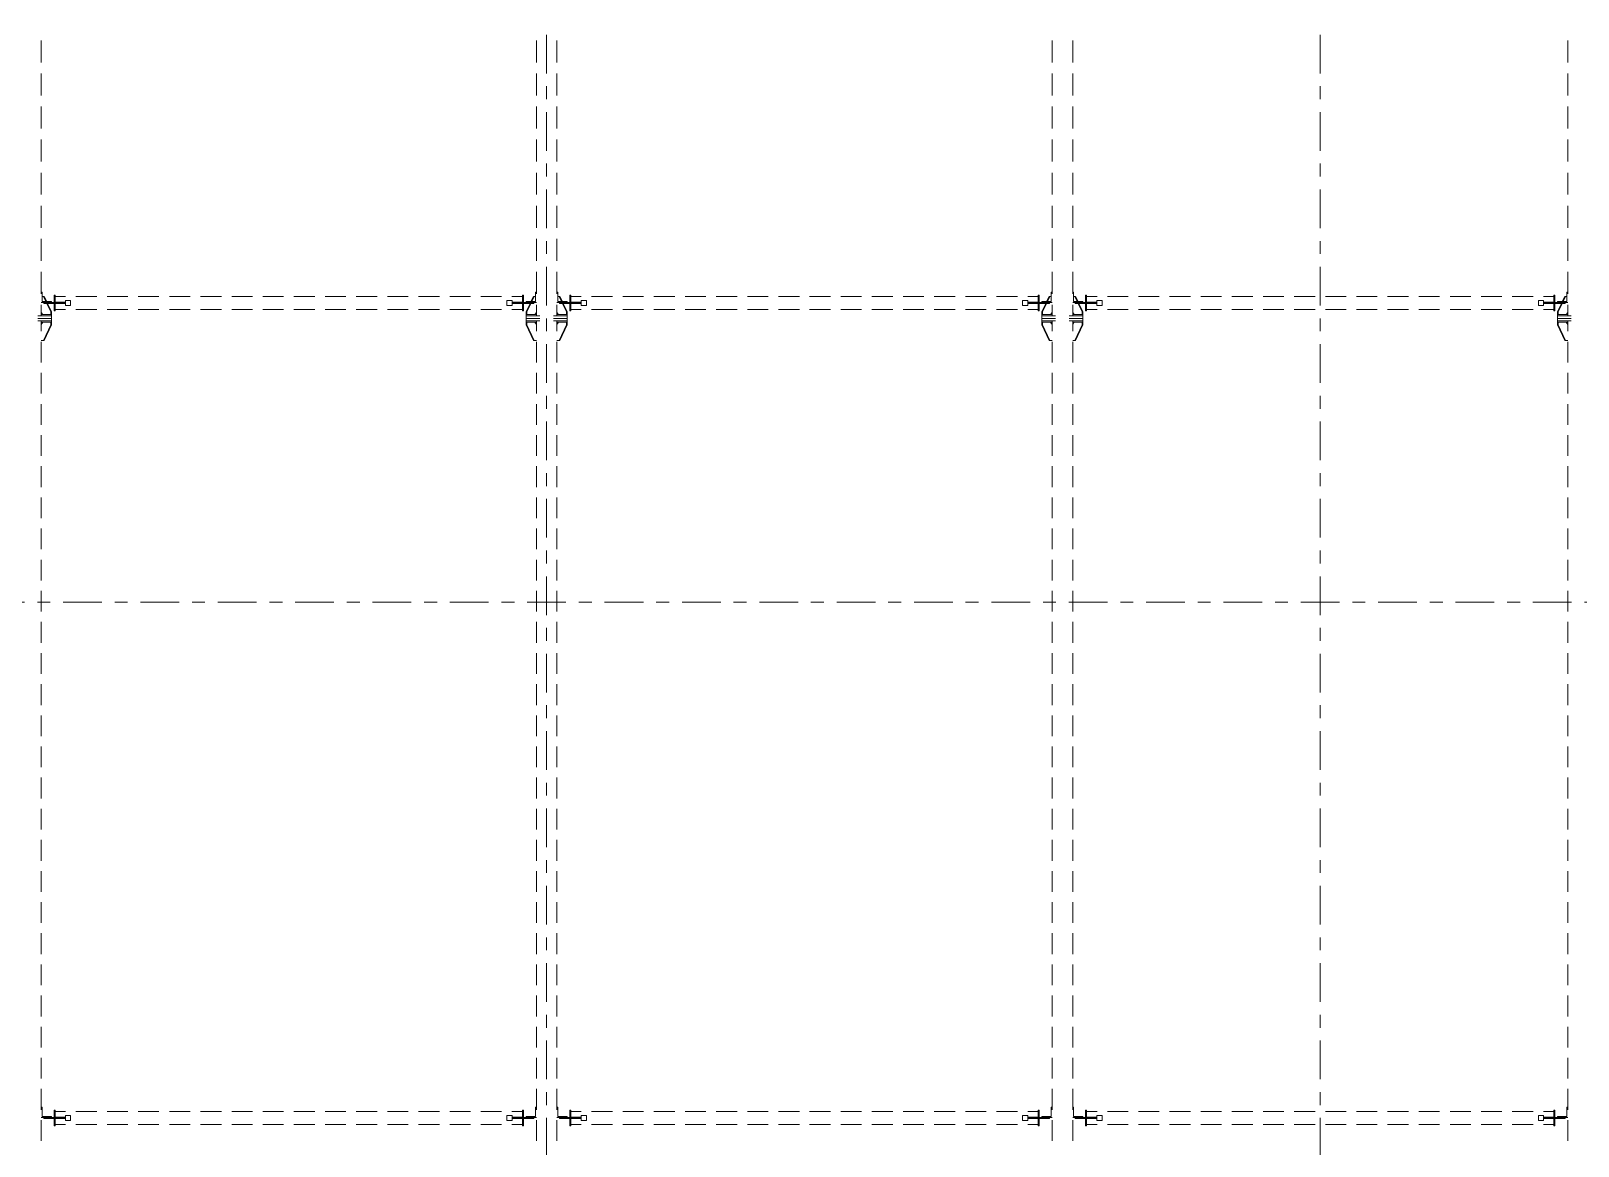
# Model space of a CAD drawing. Header units: millimetres. Extents: x -59 to 782, y -222 to 372.
# Drawn here: x 482 to 602, y 60.8 to 147.3 of the extents above; entities that cross this region are included whole.
import ezdxf

# ---------------------------------------------------------------- set-up
doc = ezdxf.new("R2010")
doc.units = ezdxf.units.MM
doc.linetypes.add('XKITLINE00', pattern=[0])
doc.linetypes.add('XKITLINE03', pattern=[6, 3, -1, 1, -1])
doc.layers.add('Part', color=2, linetype='Continuous', lineweight=0)
doc.layers.add('S-GRID', color=1, linetype='Continuous', lineweight=0)

msp = doc.modelspace()

# ---------------------------------------------------------------- linework, layer by layer
at = {"layer": 'Part', "linetype": 'XKITLINE00', "lineweight": 0}
for p, q in [((482.8, 144.85), (482.8, 146.55)), ((521.2, 144.85), (521.2, 146.55)), ((522.8, 144.85), (522.8, 146.55)), ((561.2, 144.85), (561.2, 146.55)), ((562.8, 144.85), (562.8, 146.55)), ((601.2, 144.85), (601.2, 146.55)), ((482.8, 142.28), (482.8, 143.99)), ((521.2, 142.28), (521.2, 143.99)), ((522.8, 142.28), (522.8, 143.99)), ((561.2, 142.28), (561.2, 143.99)), ((562.8, 142.28), (562.8, 143.99)), ((601.2, 142.28), (601.2, 143.99)), ((482.8, 139.72), (482.8, 141.43)), ((521.2, 139.72), (521.2, 141.43)), ((522.8, 139.72), (522.8, 141.43)), ((561.2, 139.72), (561.2, 141.43)), ((562.8, 139.72), (562.8, 141.43)), ((601.2, 139.72), (601.2, 141.43)), ((482.8, 137.16), (482.8, 138.87)), ((521.2, 137.16), (521.2, 138.87)), ((522.8, 137.16), (522.8, 138.87)), ((561.2, 137.16), (561.2, 138.87)), ((562.8, 137.16), (562.8, 138.87)), ((601.2, 137.16), (601.2, 138.87)), ((482.8, 134.6), (482.8, 136.3)), ((521.2, 134.6), (521.2, 136.3)), ((522.8, 134.6), (522.8, 136.3)), ((561.2, 134.6), (561.2, 136.3)), ((562.8, 134.6), (562.8, 136.3)), ((601.2, 134.6), (601.2, 136.3)), ((482.8, 132.03), (482.8, 133.74)), ((521.2, 132.03), (521.2, 133.74)), ((522.8, 132.03), (522.8, 133.74)), ((561.2, 132.03), (561.2, 133.74)), ((562.8, 132.03), (562.8, 133.74)), ((601.2, 132.03), (601.2, 133.74)), ((482.8, 129.47), (482.8, 131.18)), ((521.2, 129.47), (521.2, 131.18)), ((522.8, 129.47), (522.8, 131.18)), ((561.2, 129.47), (561.2, 131.18)), ((562.8, 129.47), (562.8, 131.18)), ((601.2, 129.47), (601.2, 131.18)), ((482.8, 126.91), (482.8, 128.62)), ((521.2, 126.91), (521.2, 128.62)), ((522.8, 126.91), (522.8, 128.62)), ((561.2, 126.91), (561.2, 128.62)), ((562.8, 126.91), (562.8, 128.62)), ((601.2, 126.91), (601.2, 128.62)), ((482.87, 127.04), (482.8, 127.04)), ((482.8, 126.24), (483.6, 126.24)), ((482.8, 125.2), (482.8, 126.05)), ((482.87, 126.31), (482.87, 127.04)), ((483.03, 126.7), (482.87, 126.7)), ((483.6, 126.31), (482.87, 126.31)), ((483.16, 126.31), (482.98, 126.7)), ((484.68, 126.24), (483, 126.24)), ((483, 126.16), (483, 126.24)), ((484.68, 126.16), (483, 126.16)), ((483.22, 126.31), (483.03, 126.7)), ((483.54, 125.5), (483.23, 126.16)), ((483.6, 125.5), (483.29, 126.16)), ((483.6, 126.24), (483.6, 126.31)), ((483.8, 126.24), (483.8, 126.8)), ((483.8, 126.8), (483.88, 126.8)), ((483.8, 126.16), (483.8, 125.6)), ((483.88, 126.8), (483.88, 126.24)), ((483.88, 126.7), (484.69, 126.7)), ((483.88, 126.25), (484.67, 126.25)), ((483.88, 125.6), (483.88, 126.16)), ((483.88, 126.15), (484.68, 126.15)), ((485.08, 126.4), (484.68, 126.4)), ((484.68, 126.24), (484.68, 126.4)), ((484.68, 126.16), (484.68, 126.24)), ((484.68, 126), (484.68, 126.16)), ((485.08, 126), (485.08, 126.4)), ((485.49, 126.7), (487.1, 126.7)), ((487.91, 126.7), (489.52, 126.7)), ((490.32, 126.7), (491.93, 126.7)), ((492.74, 126.7), (494.35, 126.7)), ((495.15, 126.7), (496.77, 126.7)), ((497.57, 126.7), (499.18, 126.7)), ((499.99, 126.7), (501.6, 126.7)), ((502.4, 126.7), (504.01, 126.7)), ((504.82, 126.7), (506.43, 126.7)), ((507.23, 126.7), (508.85, 126.7)), ((509.65, 126.7), (511.26, 126.7)), ((512.07, 126.7), (513.68, 126.7)), ((514.48, 126.7), (516.09, 126.7)), ((516.9, 126.7), (518.51, 126.7)), ((518.92, 126), (518.92, 126.4)), ((518.92, 126.4), (519.32, 126.4)), ((519.31, 126.7), (520.12, 126.7)), ((519.32, 126.24), (519.32, 126.4)), ((519.32, 126.25), (520.12, 126.25)), ((519.32, 126.24), (519.32, 126.16)), ((519.32, 126.24), (521, 126.24)), ((519.32, 126), (519.32, 126.16)), ((519.32, 126.16), (521, 126.16)), ((519.32, 126.15), (520.11, 126.15)), ((520.2, 126.8), (520.12, 126.8)), ((520.12, 126.8), (520.12, 126.24)), ((520.12, 125.6), (520.12, 126.16)), ((520.2, 126.24), (520.2, 126.8)), ((520.2, 126.16), (520.2, 125.6)), ((520.4, 126.24), (520.4, 126.31)), ((520.4, 126.31), (521.13, 126.31)), ((521.2, 126.24), (520.4, 126.24)), ((520.4, 125.5), (520.71, 126.16)), ((520.46, 125.5), (520.77, 126.16)), ((520.78, 126.31), (520.97, 126.7)), ((520.84, 126.31), (521.02, 126.7)), ((521.13, 126.7), (520.97, 126.7)), ((521, 126.24), (521, 126.16)), ((521.13, 126.31), (521.13, 127.04)), ((521.13, 127.04), (521.2, 127.04)), ((521.2, 125.2), (521.2, 126.05)), ((522.87, 127.04), (522.8, 127.04)), ((522.8, 126.24), (523.6, 126.24)), ((522.8, 125.2), (522.8, 126.05)), ((522.87, 126.31), (522.87, 127.04)), ((523.03, 126.7), (522.87, 126.7)), ((523.6, 126.31), (522.87, 126.31)), ((523.16, 126.31), (522.98, 126.7)), ((524.68, 126.24), (523, 126.24)), ((523, 126.16), (523, 126.24)), ((524.68, 126.16), (523, 126.16)), ((523.22, 126.31), (523.03, 126.7)), ((523.54, 125.5), (523.23, 126.16)), ((523.6, 125.5), (523.29, 126.16)), ((523.6, 126.24), (523.6, 126.31)), ((523.8, 126.24), (523.8, 126.8)), ((523.8, 126.8), (523.88, 126.8)), ((523.8, 126.16), (523.8, 125.6)), ((523.88, 126.8), (523.88, 126.24)), ((523.88, 126.7), (524.69, 126.7)), ((523.88, 126.25), (524.67, 126.25)), ((523.88, 125.6), (523.88, 126.16)), ((523.88, 126.15), (524.68, 126.15)), ((525.08, 126.4), (524.68, 126.4)), ((524.68, 126.24), (524.68, 126.4)), ((524.68, 126.16), (524.68, 126.24)), ((524.68, 126), (524.68, 126.16)), ((525.08, 126), (525.08, 126.4)), ((525.49, 126.7), (527.1, 126.7)), ((527.91, 126.7), (529.52, 126.7)), ((530.32, 126.7), (531.93, 126.7)), ((532.74, 126.7), (534.35, 126.7)), ((535.15, 126.7), (536.77, 126.7)), ((537.57, 126.7), (539.18, 126.7)), ((539.99, 126.7), (541.6, 126.7)), ((542.4, 126.7), (544.01, 126.7)), ((544.82, 126.7), (546.43, 126.7)), ((547.23, 126.7), (548.85, 126.7)), ((549.65, 126.7), (551.26, 126.7)), ((552.07, 126.7), (553.68, 126.7)), ((554.48, 126.7), (556.09, 126.7)), ((556.9, 126.7), (558.51, 126.7)), ((558.92, 126), (558.92, 126.4)), ((558.92, 126.4), (559.32, 126.4)), ((559.31, 126.7), (560.12, 126.7)), ((559.32, 126.24), (559.32, 126.4)), ((559.32, 126.25), (560.12, 126.25)), ((559.32, 126.24), (559.32, 126.16)), ((559.32, 126.24), (561, 126.24)), ((559.32, 126.16), (561, 126.16)), ((559.32, 126), (559.32, 126.16)), ((559.32, 126.15), (560.11, 126.15)), ((560.2, 126.8), (560.12, 126.8)), ((560.12, 126.8), (560.12, 126.24)), ((560.12, 125.6), (560.12, 126.16)), ((560.2, 126.24), (560.2, 126.8)), ((560.2, 126.16), (560.2, 125.6)), ((560.4, 126.24), (560.4, 126.31)), ((560.4, 126.31), (561.13, 126.31)), ((561.2, 126.24), (560.4, 126.24)), ((560.4, 125.5), (560.71, 126.16)), ((560.46, 125.5), (560.77, 126.16)), ((560.78, 126.31), (560.97, 126.7)), ((560.84, 126.31), (561.02, 126.7)), ((561.13, 126.7), (560.97, 126.7)), ((561, 126.24), (561, 126.16)), ((561.13, 126.31), (561.13, 127.04)), ((561.13, 127.04), (561.2, 127.04)), ((561.2, 125.2), (561.2, 126.05)), ((562.87, 127.04), (562.8, 127.04)), ((562.8, 126.24), (563.6, 126.24)), ((562.8, 125.2), (562.8, 126.05)), ((562.87, 126.31), (562.87, 127.04)), ((563.03, 126.7), (562.87, 126.7)), ((563.6, 126.31), (562.87, 126.31)), ((563.16, 126.31), (562.98, 126.7)), ((564.68, 126.24), (563, 126.24)), ((563, 126.16), (563, 126.24)), ((564.68, 126.16), (563, 126.16)), ((563.22, 126.31), (563.03, 126.7)), ((563.54, 125.5), (563.23, 126.16)), ((563.6, 125.5), (563.29, 126.16)), ((563.6, 126.24), (563.6, 126.31)), ((563.8, 126.24), (563.8, 126.8)), ((563.8, 126.8), (563.88, 126.8)), ((563.8, 126.16), (563.8, 125.6)), ((563.88, 126.8), (563.88, 126.24)), ((563.88, 126.7), (564.69, 126.7)), ((563.88, 126.25), (564.67, 126.25)), ((563.88, 125.6), (563.88, 126.16)), ((563.88, 126.15), (564.68, 126.15)), ((565.08, 126.4), (564.68, 126.4)), ((564.68, 126.24), (564.68, 126.4)), ((564.68, 126.16), (564.68, 126.24)), ((564.68, 126), (564.68, 126.16)), ((565.08, 126), (565.08, 126.4)), ((565.49, 126.7), (567.1, 126.7)), ((567.91, 126.7), (569.52, 126.7)), ((570.32, 126.7), (571.93, 126.7)), ((572.74, 126.7), (574.35, 126.7)), ((575.15, 126.7), (576.77, 126.7)), ((577.57, 126.7), (579.18, 126.7)), ((579.99, 126.7), (581.6, 126.7)), ((582.4, 126.7), (584.01, 126.7)), ((584.82, 126.7), (586.43, 126.7)), ((587.23, 126.7), (588.85, 126.7)), ((589.65, 126.7), (591.26, 126.7)), ((592.07, 126.7), (593.68, 126.7)), ((594.48, 126.7), (596.09, 126.7)), ((596.9, 126.7), (598.51, 126.7)), ((598.92, 126), (598.92, 126.4)), ((598.92, 126.4), (599.32, 126.4)), ((599.31, 126.7), (600.12, 126.7)), ((599.32, 126.24), (599.32, 126.4)), ((599.32, 126.25), (600.12, 126.25)), ((599.32, 126.24), (599.32, 126.16)), ((599.32, 126.24), (601, 126.24)), ((599.32, 126.16), (601, 126.16)), ((599.32, 126), (599.32, 126.16)), ((599.32, 126.15), (600.11, 126.15)), ((600.2, 126.8), (600.12, 126.8)), ((600.12, 126.8), (600.12, 126.24)), ((600.12, 125.6), (600.12, 126.16)), ((600.2, 126.24), (600.2, 126.8)), ((600.2, 126.16), (600.2, 125.6)), ((600.4, 126.24), (600.4, 126.31)), ((600.4, 126.31), (601.13, 126.31)), ((601.2, 126.24), (600.4, 126.24)), ((600.4, 125.5), (600.71, 126.16)), ((600.46, 125.5), (600.77, 126.16)), ((600.78, 126.31), (600.97, 126.7)), ((600.84, 126.31), (601.02, 126.7)), ((601.13, 126.7), (600.97, 126.7)), ((601, 126.24), (601, 126.16)), ((601.13, 126.31), (601.13, 127.04)), ((601.13, 127.04), (601.2, 127.04)), ((601.2, 125.2), (601.2, 126.05)), ((482.53, 125.2), (483.6, 125.2)), ((482.53, 125), (483.6, 125)), ((482.53, 125), (483.6, 125)), ((482.91, 125.3), (482.8, 125.46)), ((482.8, 125.3), (483.6, 125.3)), ((482.8, 125.2), (483.18, 125.2)), ((482.8, 124), (482.8, 124.8)), ((483.54, 125.3), (483.54, 125.5)), ((483.54, 125.5), (483.6, 125.5)), ((483.6, 125.3), (483.6, 125.5)), ((483.6, 125.2), (483.6, 125.3)), ((483.6, 125.2), (483.6, 125.2)), ((483.6, 125), (483.6, 125.2)), ((483.6, 124.8), (483.6, 125)), ((483.8, 125.6), (483.88, 125.6)), ((483.88, 125.7), (484.69, 125.7)), ((484.68, 126), (485.08, 126)), ((485.49, 125.7), (487.1, 125.7)), ((487.91, 125.7), (489.52, 125.7)), ((490.32, 125.7), (491.93, 125.7)), ((492.74, 125.7), (494.35, 125.7)), ((495.15, 125.7), (496.77, 125.7)), ((497.57, 125.7), (499.18, 125.7)), ((499.99, 125.7), (501.6, 125.7)), ((502.4, 125.7), (504.01, 125.7)), ((504.82, 125.7), (506.43, 125.7)), ((507.23, 125.7), (508.85, 125.7)), ((509.65, 125.7), (511.26, 125.7)), ((512.07, 125.7), (513.68, 125.7)), ((514.48, 125.7), (516.09, 125.7)), ((516.9, 125.7), (518.51, 125.7)), ((519.32, 126), (518.92, 126)), ((519.31, 125.7), (520.12, 125.7)), ((520.2, 125.6), (520.12, 125.6)), ((520.4, 125.3), (520.4, 125.5)), ((520.4, 125.5), (520.46, 125.5)), ((520.4, 125.2), (520.4, 125.3)), ((520.4, 125.3), (521.2, 125.3)), ((520.4, 125.2), (520.4, 125.2)), ((520.4, 125), (520.4, 125.2)), ((520.4, 125.2), (521.2, 125.2)), ((520.4, 125.2), (521.47, 125.2)), ((520.4, 125), (521.47, 125)), ((520.4, 124.8), (520.4, 125)), ((520.4, 125), (521.47, 125)), ((520.46, 125.3), (520.46, 125.5)), ((521.09, 125.3), (521.2, 125.46)), ((522.53, 125.2), (523.6, 125.2)), ((522.53, 125), (523.6, 125)), ((522.53, 125), (523.6, 125)), ((522.91, 125.3), (522.8, 125.46)), ((522.8, 125.3), (523.6, 125.3)), ((522.8, 125.2), (523.18, 125.2)), ((522.8, 124), (522.8, 124.8)), ((523.54, 125.3), (523.54, 125.5)), ((523.54, 125.5), (523.6, 125.5)), ((523.6, 125.3), (523.6, 125.5)), ((523.6, 125.2), (523.6, 125.3)), ((523.6, 125.2), (523.6, 125.2)), ((523.6, 125), (523.6, 125.2)), ((523.6, 124.8), (523.6, 125)), ((523.8, 125.6), (523.88, 125.6)), ((523.88, 125.7), (524.69, 125.7)), ((524.68, 126), (525.08, 126)), ((525.49, 125.7), (527.1, 125.7)), ((527.91, 125.7), (529.52, 125.7)), ((530.32, 125.7), (531.93, 125.7)), ((532.74, 125.7), (534.35, 125.7)), ((535.15, 125.7), (536.77, 125.7)), ((537.57, 125.7), (539.18, 125.7)), ((539.99, 125.7), (541.6, 125.7)), ((542.4, 125.7), (544.01, 125.7)), ((544.82, 125.7), (546.43, 125.7)), ((547.23, 125.7), (548.85, 125.7)), ((549.65, 125.7), (551.26, 125.7)), ((552.07, 125.7), (553.68, 125.7)), ((554.48, 125.7), (556.09, 125.7)), ((556.9, 125.7), (558.51, 125.7)), ((559.32, 126), (558.92, 126)), ((559.31, 125.7), (560.12, 125.7)), ((560.2, 125.6), (560.12, 125.6)), ((560.4, 125.3), (560.4, 125.5)), ((560.4, 125.5), (560.46, 125.5)), ((560.4, 125.2), (560.4, 125.3)), ((560.4, 125.3), (561.2, 125.3)), ((560.4, 125.2), (560.4, 125.2)), ((560.4, 125), (560.4, 125.2)), ((560.4, 125.2), (561.2, 125.2)), ((560.4, 125.2), (561.47, 125.2)), ((560.4, 125), (561.47, 125)), ((560.4, 124.8), (560.4, 125)), ((560.4, 125), (561.47, 125)), ((560.46, 125.3), (560.46, 125.5)), ((561.09, 125.3), (561.2, 125.46)), ((562.53, 125.2), (563.6, 125.2)), ((562.53, 125), (563.6, 125)), ((562.53, 125), (563.6, 125)), ((562.91, 125.3), (562.8, 125.46)), ((562.8, 125.3), (563.6, 125.3)), ((562.8, 125.2), (563.18, 125.2)), ((562.8, 124), (562.8, 124.8)), ((563.54, 125.3), (563.54, 125.5)), ((563.54, 125.5), (563.6, 125.5)), ((563.6, 125.3), (563.6, 125.5)), ((563.6, 125.2), (563.6, 125.3)), ((563.6, 125.2), (563.6, 125.2)), ((563.6, 125), (563.6, 125.2)), ((563.6, 124.8), (563.6, 125)), ((563.8, 125.6), (563.88, 125.6)), ((563.88, 125.7), (564.69, 125.7)), ((564.68, 126), (565.08, 126)), ((565.49, 125.7), (567.1, 125.7)), ((567.91, 125.7), (569.52, 125.7)), ((570.32, 125.7), (571.93, 125.7)), ((572.74, 125.7), (574.35, 125.7)), ((575.15, 125.7), (576.77, 125.7)), ((577.57, 125.7), (579.18, 125.7)), ((579.99, 125.7), (581.6, 125.7)), ((582.4, 125.7), (584.01, 125.7)), ((584.82, 125.7), (586.43, 125.7)), ((587.23, 125.7), (588.85, 125.7)), ((589.65, 125.7), (591.26, 125.7)), ((592.07, 125.7), (593.68, 125.7)), ((594.48, 125.7), (596.09, 125.7)), ((596.9, 125.7), (598.51, 125.7)), ((599.32, 126), (598.92, 126)), ((599.31, 125.7), (600.12, 125.7)), ((600.2, 125.6), (600.12, 125.6)), ((600.4, 125.3), (600.4, 125.5)), ((600.4, 125.5), (600.46, 125.5)), ((600.4, 125.2), (600.4, 125.3)), ((600.4, 125.3), (601.2, 125.3)), ((600.4, 125.2), (600.4, 125.2)), ((600.4, 125), (600.4, 125.2)), ((600.4, 125.2), (601.2, 125.2)), ((600.4, 125.2), (601.47, 125.2)), ((600.4, 125), (601.47, 125)), ((600.4, 124.8), (600.4, 125)), ((600.4, 125), (601.47, 125)), ((600.46, 125.3), (600.46, 125.5)), ((601.09, 125.3), (601.2, 125.46)), ((482.53, 124.8), (483.6, 124.8)), ((482.8, 124.7), (483.6, 124.7)), ((482.8, 124.54), (482.91, 124.7)), ((483.54, 124.5), (482.98, 123.3)), ((483.6, 124.5), (483.03, 123.3)), ((483.54, 124.7), (483.54, 124.5)), ((483.54, 124.5), (483.6, 124.5)), ((483.6, 124.7), (483.6, 124.8)), ((483.6, 124.7), (483.6, 124.5)), ((520.4, 124.7), (520.4, 124.8)), ((520.4, 124.8), (521.47, 124.8)), ((520.4, 124.7), (520.4, 124.5)), ((520.4, 124.7), (521.2, 124.7)), ((520.4, 124.5), (520.46, 124.5)), ((520.4, 124.5), (520.97, 123.3)), ((520.46, 124.7), (520.46, 124.5)), ((520.46, 124.5), (521.02, 123.3)), ((521.2, 124.54), (521.09, 124.7)), ((521.2, 124), (521.2, 124.8)), ((522.53, 124.8), (523.6, 124.8)), ((522.8, 124.54), (522.91, 124.7)), ((522.8, 124.7), (523.6, 124.7)), ((523.54, 124.5), (522.98, 123.3)), ((523.6, 124.5), (523.03, 123.3)), ((523.54, 124.7), (523.54, 124.5)), ((523.54, 124.5), (523.6, 124.5)), ((523.6, 124.7), (523.6, 124.8)), ((523.6, 124.7), (523.6, 124.5)), ((560.4, 124.7), (560.4, 124.8)), ((560.4, 124.8), (561.47, 124.8)), ((560.4, 124.7), (560.4, 124.5)), ((560.4, 124.7), (561.2, 124.7)), ((560.4, 124.5), (560.46, 124.5)), ((560.4, 124.5), (560.97, 123.3)), ((560.46, 124.7), (560.46, 124.5)), ((560.46, 124.5), (561.02, 123.3)), ((561.2, 124.54), (561.09, 124.7)), ((561.2, 124), (561.2, 124.8)), ((562.53, 124.8), (563.6, 124.8)), ((562.8, 124.54), (562.91, 124.7)), ((562.8, 124.7), (563.6, 124.7)), ((563.54, 124.5), (562.98, 123.3)), ((563.6, 124.5), (563.03, 123.3)), ((563.54, 124.7), (563.54, 124.5)), ((563.54, 124.5), (563.6, 124.5)), ((563.6, 124.7), (563.6, 124.8)), ((563.6, 124.7), (563.6, 124.5)), ((600.4, 124.7), (600.4, 124.8)), ((600.4, 124.8), (601.47, 124.8)), ((600.4, 124.7), (600.4, 124.5)), ((600.4, 124.7), (601.2, 124.7)), ((600.4, 124.5), (600.46, 124.5)), ((600.4, 124.5), (600.97, 123.3)), ((600.46, 124.7), (600.46, 124.5)), ((600.46, 124.5), (601.02, 123.3)), ((601.2, 124.54), (601.09, 124.7)), ((601.2, 124), (601.2, 124.8)), ((483.03, 123.3), (482.8, 123.3)), ((482.8, 121.58), (482.8, 123.19)), ((521.2, 123.3), (520.97, 123.3)), ((521.2, 121.58), (521.2, 123.19)), ((523.03, 123.3), (522.8, 123.3)), ((522.8, 121.58), (522.8, 123.19)), ((561.2, 123.3), (560.97, 123.3)), ((561.2, 121.58), (561.2, 123.19)), ((563.03, 123.3), (562.8, 123.3)), ((562.8, 121.58), (562.8, 123.19)), ((601.2, 123.3), (600.97, 123.3)), ((601.2, 121.58), (601.2, 123.19)), ((482.8, 119.17), (482.8, 120.78)), ((521.2, 119.17), (521.2, 120.78)), ((522.8, 119.17), (522.8, 120.78)), ((561.2, 119.17), (561.2, 120.78)), ((562.8, 119.17), (562.8, 120.78)), ((601.2, 119.17), (601.2, 120.78)), ((482.8, 116.75), (482.8, 118.36)), ((521.2, 116.75), (521.2, 118.36)), ((522.8, 116.75), (522.8, 118.36)), ((561.2, 116.75), (561.2, 118.36)), ((562.8, 116.75), (562.8, 118.36)), ((601.2, 116.75), (601.2, 118.36)), ((482.8, 114.34), (482.8, 115.95)), ((521.2, 114.34), (521.2, 115.95)), ((522.8, 114.34), (522.8, 115.95)), ((561.2, 114.34), (561.2, 115.95)), ((562.8, 114.34), (562.8, 115.95)), ((601.2, 114.34), (601.2, 115.95)), ((482.8, 111.92), (482.8, 113.53)), ((521.2, 111.92), (521.2, 113.53)), ((522.8, 111.92), (522.8, 113.53)), ((561.2, 111.92), (561.2, 113.53)), ((562.8, 111.92), (562.8, 113.53)), ((601.2, 111.92), (601.2, 113.53)), ((482.8, 109.51), (482.8, 111.12)), ((521.2, 109.51), (521.2, 111.12)), ((522.8, 109.51), (522.8, 111.12)), ((561.2, 109.51), (561.2, 111.12)), ((562.8, 109.51), (562.8, 111.12)), ((601.2, 109.51), (601.2, 111.12)), ((482.8, 107.1), (482.8, 108.71)), ((521.2, 107.1), (521.2, 108.71)), ((522.8, 107.1), (522.8, 108.71)), ((561.2, 107.1), (561.2, 108.71)), ((562.8, 107.1), (562.8, 108.71)), ((601.2, 107.1), (601.2, 108.71)), ((482.8, 104.68), (482.8, 106.29)), ((521.2, 104.68), (521.2, 106.29)), ((522.8, 104.68), (522.8, 106.29)), ((561.2, 104.68), (561.2, 106.29)), ((562.8, 104.68), (562.8, 106.29)), ((601.2, 104.68), (601.2, 106.29)), ((482.8, 102.27), (482.8, 103.88)), ((521.2, 102.27), (521.2, 103.88)), ((522.8, 102.27), (522.8, 103.88)), ((561.2, 102.27), (561.2, 103.88)), ((562.8, 102.27), (562.8, 103.88)), ((601.2, 102.27), (601.2, 103.88)), ((482.8, 99.85), (482.8, 101.46)), ((521.2, 99.85), (521.2, 101.46)), ((522.8, 99.85), (522.8, 101.46)), ((561.2, 99.85), (561.2, 101.46)), ((562.8, 99.85), (562.8, 101.46)), ((601.2, 99.85), (601.2, 101.46)), ((482.8, 97.44), (482.8, 99.05)), ((521.2, 97.44), (521.2, 99.05)), ((522.8, 97.44), (522.8, 99.05)), ((561.2, 97.44), (561.2, 99.05)), ((562.8, 97.44), (562.8, 99.05)), ((601.2, 97.44), (601.2, 99.05)), ((482.8, 95.02), (482.8, 96.63)), ((521.2, 95.02), (521.2, 96.63)), ((522.8, 95.02), (522.8, 96.63)), ((561.2, 95.02), (561.2, 96.63)), ((562.8, 95.02), (562.8, 96.63)), ((601.2, 95.02), (601.2, 96.63)), ((482.8, 92.61), (482.8, 94.22)), ((521.2, 92.61), (521.2, 94.22)), ((522.8, 92.61), (522.8, 94.22)), ((561.2, 92.61), (561.2, 94.22)), ((562.8, 92.61), (562.8, 94.22)), ((601.2, 92.61), (601.2, 94.22)), ((482.8, 90.2), (482.8, 91.81)), ((521.2, 90.2), (521.2, 91.81)), ((522.8, 90.2), (522.8, 91.81)), ((561.2, 90.2), (561.2, 91.81)), ((562.8, 90.2), (562.8, 91.81)), ((601.2, 90.2), (601.2, 91.81)), ((482.8, 87.78), (482.8, 89.39)), ((521.2, 87.78), (521.2, 89.39)), ((522.8, 87.78), (522.8, 89.39)), ((561.2, 87.78), (561.2, 89.39)), ((562.8, 87.78), (562.8, 89.39)), ((601.2, 87.78), (601.2, 89.39)), ((482.8, 85.37), (482.8, 86.98)), ((521.2, 85.37), (521.2, 86.98)), ((522.8, 85.37), (522.8, 86.98)), ((561.2, 85.37), (561.2, 86.98)), ((562.8, 85.37), (562.8, 86.98)), ((601.2, 85.37), (601.2, 86.98)), ((482.8, 82.95), (482.8, 84.56)), ((521.2, 82.95), (521.2, 84.56)), ((522.8, 82.95), (522.8, 84.56)), ((561.2, 82.95), (561.2, 84.56)), ((562.8, 82.95), (562.8, 84.56)), ((601.2, 82.95), (601.2, 84.56)), ((482.8, 80.54), (482.8, 82.15)), ((521.2, 80.54), (521.2, 82.15)), ((522.8, 80.54), (522.8, 82.15)), ((561.2, 80.54), (561.2, 82.15)), ((562.8, 80.54), (562.8, 82.15)), ((601.2, 80.54), (601.2, 82.15)), ((482.8, 78.12), (482.8, 79.73)), ((521.2, 78.12), (521.2, 79.73)), ((522.8, 78.12), (522.8, 79.73)), ((561.2, 78.12), (561.2, 79.73)), ((562.8, 78.12), (562.8, 79.73)), ((601.2, 78.12), (601.2, 79.73)), ((482.8, 75.71), (482.8, 77.32)), ((521.2, 75.71), (521.2, 77.32)), ((522.8, 75.71), (522.8, 77.32)), ((561.2, 75.71), (561.2, 77.32)), ((562.8, 75.71), (562.8, 77.32)), ((601.2, 75.71), (601.2, 77.32)), ((482.8, 73.3), (482.8, 74.91)), ((521.2, 73.3), (521.2, 74.91)), ((522.8, 73.3), (522.8, 74.91)), ((561.2, 73.3), (561.2, 74.91)), ((562.8, 73.3), (562.8, 74.91)), ((601.2, 73.3), (601.2, 74.91)), ((482.8, 70.88), (482.8, 72.49)), ((521.2, 70.88), (521.2, 72.49)), ((522.8, 70.88), (522.8, 72.49)), ((561.2, 70.88), (561.2, 72.49)), ((562.8, 70.88), (562.8, 72.49)), ((601.2, 70.88), (601.2, 72.49)), ((482.8, 68.47), (482.8, 70.08)), ((521.2, 68.47), (521.2, 70.08)), ((522.8, 68.47), (522.8, 70.08)), ((561.2, 68.47), (561.2, 70.08)), ((562.8, 68.47), (562.8, 70.08)), ((601.2, 68.47), (601.2, 70.08)), ((482.8, 66.05), (482.8, 67.66)), ((521.2, 66.05), (521.2, 67.66)), ((522.8, 66.05), (522.8, 67.66)), ((561.2, 66.05), (561.2, 67.66)), ((562.8, 66.05), (562.8, 67.66)), ((601.2, 66.05), (601.2, 67.66)), ((482.8, 63.64), (482.8, 65.25)), ((521.2, 63.64), (521.2, 65.25)), ((522.8, 63.64), (522.8, 65.25)), ((561.2, 63.64), (561.2, 65.25)), ((562.8, 63.64), (562.8, 65.25)), ((601.2, 63.64), (601.2, 65.25)), ((482.87, 63.84), (482.8, 63.84)), ((482.87, 63.11), (482.87, 63.84)), ((521.13, 63.11), (521.13, 63.84)), ((521.13, 63.84), (521.2, 63.84)), ((522.87, 63.84), (522.8, 63.84)), ((522.87, 63.11), (522.87, 63.84)), ((561.13, 63.11), (561.13, 63.84)), ((561.13, 63.84), (561.2, 63.84)), ((562.87, 63.84), (562.8, 63.84)), ((562.87, 63.11), (562.87, 63.84)), ((601.13, 63.11), (601.13, 63.84)), ((601.13, 63.84), (601.2, 63.84)), ((482.8, 63.04), (483.6, 63.04)), ((482.8, 61.23), (482.8, 62.83)), ((483.6, 63.11), (482.87, 63.11)), ((484.68, 63.04), (483, 63.04)), ((483, 62.96), (483, 63.04)), ((484.68, 62.96), (483, 62.96)), ((483.6, 63.04), (483.6, 63.11)), ((483.8, 63.04), (483.8, 63.6)), ((483.8, 63.6), (483.88, 63.6)), ((483.8, 62.96), (483.8, 62.4)), ((483.88, 63.6), (483.88, 63.04)), ((483.88, 63.5), (484.69, 63.5)), ((483.88, 63.05), (484.67, 63.05)), ((483.88, 62.4), (483.88, 62.96)), ((483.88, 62.95), (484.68, 62.95)), ((483.88, 62.5), (484.69, 62.5)), ((485.08, 63.2), (484.68, 63.2)), ((484.68, 63.04), (484.68, 63.2)), ((484.68, 62.96), (484.68, 63.04)), ((484.68, 62.8), (484.68, 62.96)), ((484.68, 62.8), (485.08, 62.8)), ((485.08, 62.8), (485.08, 63.2)), ((485.49, 63.5), (487.1, 63.5)), ((485.49, 62.5), (487.1, 62.5)), ((487.91, 63.5), (489.52, 63.5)), ((487.91, 62.5), (489.52, 62.5)), ((490.32, 63.5), (491.93, 63.5)), ((490.32, 62.5), (491.93, 62.5)), ((492.74, 63.5), (494.35, 63.5)), ((492.74, 62.5), (494.35, 62.5)), ((495.15, 63.5), (496.77, 63.5)), ((495.15, 62.5), (496.77, 62.5)), ((497.57, 63.5), (499.18, 63.5)), ((497.57, 62.5), (499.18, 62.5)), ((499.99, 63.5), (501.6, 63.5)), ((499.99, 62.5), (501.6, 62.5)), ((502.4, 63.5), (504.01, 63.5)), ((502.4, 62.5), (504.01, 62.5)), ((504.82, 63.5), (506.43, 63.5)), ((504.82, 62.5), (506.43, 62.5)), ((507.23, 63.5), (508.85, 63.5)), ((507.23, 62.5), (508.85, 62.5)), ((509.65, 63.5), (511.26, 63.5)), ((509.65, 62.5), (511.26, 62.5)), ((512.07, 63.5), (513.68, 63.5)), ((512.07, 62.5), (513.68, 62.5)), ((514.48, 63.5), (516.09, 63.5)), ((514.48, 62.5), (516.09, 62.5)), ((516.9, 63.5), (518.51, 63.5)), ((516.9, 62.5), (518.51, 62.5)), ((518.92, 62.8), (518.92, 63.2)), ((518.92, 63.2), (519.32, 63.2)), ((519.32, 62.8), (518.92, 62.8)), ((519.31, 63.5), (520.12, 63.5)), ((519.31, 62.5), (520.12, 62.5)), ((519.32, 63.04), (519.32, 63.2)), ((519.32, 63.05), (520.12, 63.05)), ((519.32, 63.04), (519.32, 62.96)), ((519.32, 63.04), (521, 63.04)), ((519.32, 62.8), (519.32, 62.96)), ((519.32, 62.96), (521, 62.96)), ((519.32, 62.95), (520.11, 62.95)), ((520.2, 63.6), (520.12, 63.6)), ((520.12, 63.6), (520.12, 63.04)), ((520.12, 62.4), (520.12, 62.96)), ((520.2, 63.04), (520.2, 63.6)), ((520.2, 62.96), (520.2, 62.4)), ((520.4, 63.04), (520.4, 63.11)), ((520.4, 63.11), (521.13, 63.11)), ((521.2, 63.04), (520.4, 63.04)), ((521, 63.04), (521, 62.96)), ((521.2, 61.23), (521.2, 62.83)), ((522.8, 63.04), (523.6, 63.04)), ((522.8, 61.23), (522.8, 62.83)), ((523.6, 63.11), (522.87, 63.11)), ((524.68, 63.04), (523, 63.04)), ((523, 62.96), (523, 63.04)), ((524.68, 62.96), (523, 62.96)), ((523.6, 63.04), (523.6, 63.11)), ((523.8, 63.04), (523.8, 63.6)), ((523.8, 63.6), (523.88, 63.6)), ((523.8, 62.96), (523.8, 62.4)), ((523.88, 63.6), (523.88, 63.04)), ((523.88, 63.5), (524.69, 63.5)), ((523.88, 63.05), (524.67, 63.05)), ((523.88, 62.4), (523.88, 62.96)), ((523.88, 62.95), (524.68, 62.95)), ((523.88, 62.5), (524.69, 62.5)), ((525.08, 63.2), (524.68, 63.2)), ((524.68, 63.04), (524.68, 63.2)), ((524.68, 62.96), (524.68, 63.04)), ((524.68, 62.8), (524.68, 62.96)), ((524.68, 62.8), (525.08, 62.8)), ((525.08, 62.8), (525.08, 63.2)), ((525.49, 63.5), (527.1, 63.5)), ((525.49, 62.5), (527.1, 62.5)), ((527.91, 63.5), (529.52, 63.5)), ((527.91, 62.5), (529.52, 62.5)), ((530.32, 63.5), (531.93, 63.5)), ((530.32, 62.5), (531.93, 62.5)), ((532.74, 63.5), (534.35, 63.5)), ((532.74, 62.5), (534.35, 62.5)), ((535.15, 63.5), (536.77, 63.5)), ((535.15, 62.5), (536.77, 62.5)), ((537.57, 63.5), (539.18, 63.5)), ((537.57, 62.5), (539.18, 62.5)), ((539.99, 63.5), (541.6, 63.5)), ((539.99, 62.5), (541.6, 62.5)), ((542.4, 63.5), (544.01, 63.5)), ((542.4, 62.5), (544.01, 62.5)), ((544.82, 63.5), (546.43, 63.5)), ((544.82, 62.5), (546.43, 62.5)), ((547.23, 63.5), (548.85, 63.5)), ((547.23, 62.5), (548.85, 62.5)), ((549.65, 63.5), (551.26, 63.5)), ((549.65, 62.5), (551.26, 62.5)), ((552.07, 63.5), (553.68, 63.5)), ((552.07, 62.5), (553.68, 62.5)), ((554.48, 63.5), (556.09, 63.5)), ((554.48, 62.5), (556.09, 62.5)), ((556.9, 63.5), (558.51, 63.5)), ((556.9, 62.5), (558.51, 62.5)), ((558.92, 62.8), (558.92, 63.2)), ((558.92, 63.2), (559.32, 63.2)), ((559.32, 62.8), (558.92, 62.8)), ((559.31, 63.5), (560.12, 63.5)), ((559.31, 62.5), (560.12, 62.5)), ((559.32, 63.04), (559.32, 63.2)), ((559.32, 63.05), (560.12, 63.05)), ((559.32, 63.04), (559.32, 62.96)), ((559.32, 63.04), (561, 63.04)), ((559.32, 62.96), (561, 62.96)), ((559.32, 62.8), (559.32, 62.96)), ((559.32, 62.95), (560.11, 62.95)), ((560.2, 63.6), (560.12, 63.6)), ((560.12, 63.6), (560.12, 63.04)), ((560.12, 62.4), (560.12, 62.96)), ((560.2, 63.04), (560.2, 63.6)), ((560.2, 62.96), (560.2, 62.4)), ((560.4, 63.04), (560.4, 63.11)), ((560.4, 63.11), (561.13, 63.11)), ((561.2, 63.04), (560.4, 63.04)), ((561, 63.04), (561, 62.96)), ((561.2, 61.23), (561.2, 62.83)), ((562.8, 63.04), (563.6, 63.04)), ((562.8, 61.23), (562.8, 62.83)), ((563.6, 63.11), (562.87, 63.11)), ((564.68, 63.04), (563, 63.04)), ((563, 62.96), (563, 63.04)), ((564.68, 62.96), (563, 62.96)), ((563.6, 63.04), (563.6, 63.11)), ((563.8, 63.04), (563.8, 63.6)), ((563.8, 63.6), (563.88, 63.6)), ((563.8, 62.96), (563.8, 62.4)), ((563.88, 63.6), (563.88, 63.04)), ((563.88, 63.5), (564.69, 63.5)), ((563.88, 63.05), (564.67, 63.05)), ((563.88, 62.4), (563.88, 62.96)), ((563.88, 62.95), (564.68, 62.95)), ((563.88, 62.5), (564.69, 62.5)), ((565.08, 63.2), (564.68, 63.2)), ((564.68, 63.04), (564.68, 63.2)), ((564.68, 62.96), (564.68, 63.04)), ((564.68, 62.8), (564.68, 62.96)), ((564.68, 62.8), (565.08, 62.8)), ((565.08, 62.8), (565.08, 63.2)), ((565.49, 63.5), (567.1, 63.5)), ((565.49, 62.5), (567.1, 62.5)), ((567.91, 63.5), (569.52, 63.5)), ((567.91, 62.5), (569.52, 62.5)), ((570.32, 63.5), (571.93, 63.5)), ((570.32, 62.5), (571.93, 62.5)), ((572.74, 63.5), (574.35, 63.5)), ((572.74, 62.5), (574.35, 62.5)), ((575.15, 63.5), (576.77, 63.5)), ((575.15, 62.5), (576.77, 62.5)), ((577.57, 63.5), (579.18, 63.5)), ((577.57, 62.5), (579.18, 62.5)), ((579.99, 63.5), (581.6, 63.5)), ((579.99, 62.5), (581.6, 62.5)), ((582.4, 63.5), (584.01, 63.5)), ((582.4, 62.5), (584.01, 62.5)), ((584.82, 63.5), (586.43, 63.5)), ((584.82, 62.5), (586.43, 62.5)), ((587.23, 63.5), (588.85, 63.5)), ((587.23, 62.5), (588.85, 62.5)), ((589.65, 63.5), (591.26, 63.5)), ((589.65, 62.5), (591.26, 62.5)), ((592.07, 63.5), (593.68, 63.5)), ((592.07, 62.5), (593.68, 62.5)), ((594.48, 63.5), (596.09, 63.5)), ((594.48, 62.5), (596.09, 62.5)), ((596.9, 63.5), (598.51, 63.5)), ((596.9, 62.5), (598.51, 62.5)), ((598.92, 62.8), (598.92, 63.2)), ((598.92, 63.2), (599.32, 63.2)), ((599.32, 62.8), (598.92, 62.8)), ((599.31, 63.5), (600.12, 63.5)), ((599.31, 62.5), (600.12, 62.5)), ((599.32, 63.04), (599.32, 63.2)), ((599.32, 63.05), (600.12, 63.05)), ((599.32, 63.04), (599.32, 62.96)), ((599.32, 63.04), (601, 63.04)), ((599.32, 62.96), (601, 62.96)), ((599.32, 62.8), (599.32, 62.96)), ((599.32, 62.95), (600.11, 62.95)), ((600.2, 63.6), (600.12, 63.6)), ((600.12, 63.6), (600.12, 63.04)), ((600.12, 62.4), (600.12, 62.96)), ((600.2, 63.04), (600.2, 63.6)), ((600.2, 62.96), (600.2, 62.4)), ((600.4, 63.04), (600.4, 63.11)), ((600.4, 63.11), (601.13, 63.11)), ((601.2, 63.04), (600.4, 63.04)), ((601, 63.04), (601, 62.96)), ((601.2, 61.23), (601.2, 62.83)), ((483.8, 62.4), (483.88, 62.4)), ((520.2, 62.4), (520.12, 62.4)), ((523.8, 62.4), (523.88, 62.4)), ((560.2, 62.4), (560.12, 62.4)), ((563.8, 62.4), (563.88, 62.4)), ((600.2, 62.4), (600.12, 62.4))]:
    msp.add_line(p, q, dxfattribs=at)
at = {"layer": 'S-GRID', "linetype": 'XKITLINE03', "lineweight": 0}
for p, q in [((522, -30), (522, 341.07)), ((582, -30), (582, 341.07)), ((-25.5, 103), (697.08, 103))]:
    msp.add_line(p, q, dxfattribs=at)

doc.saveas('drawing.dxf')
